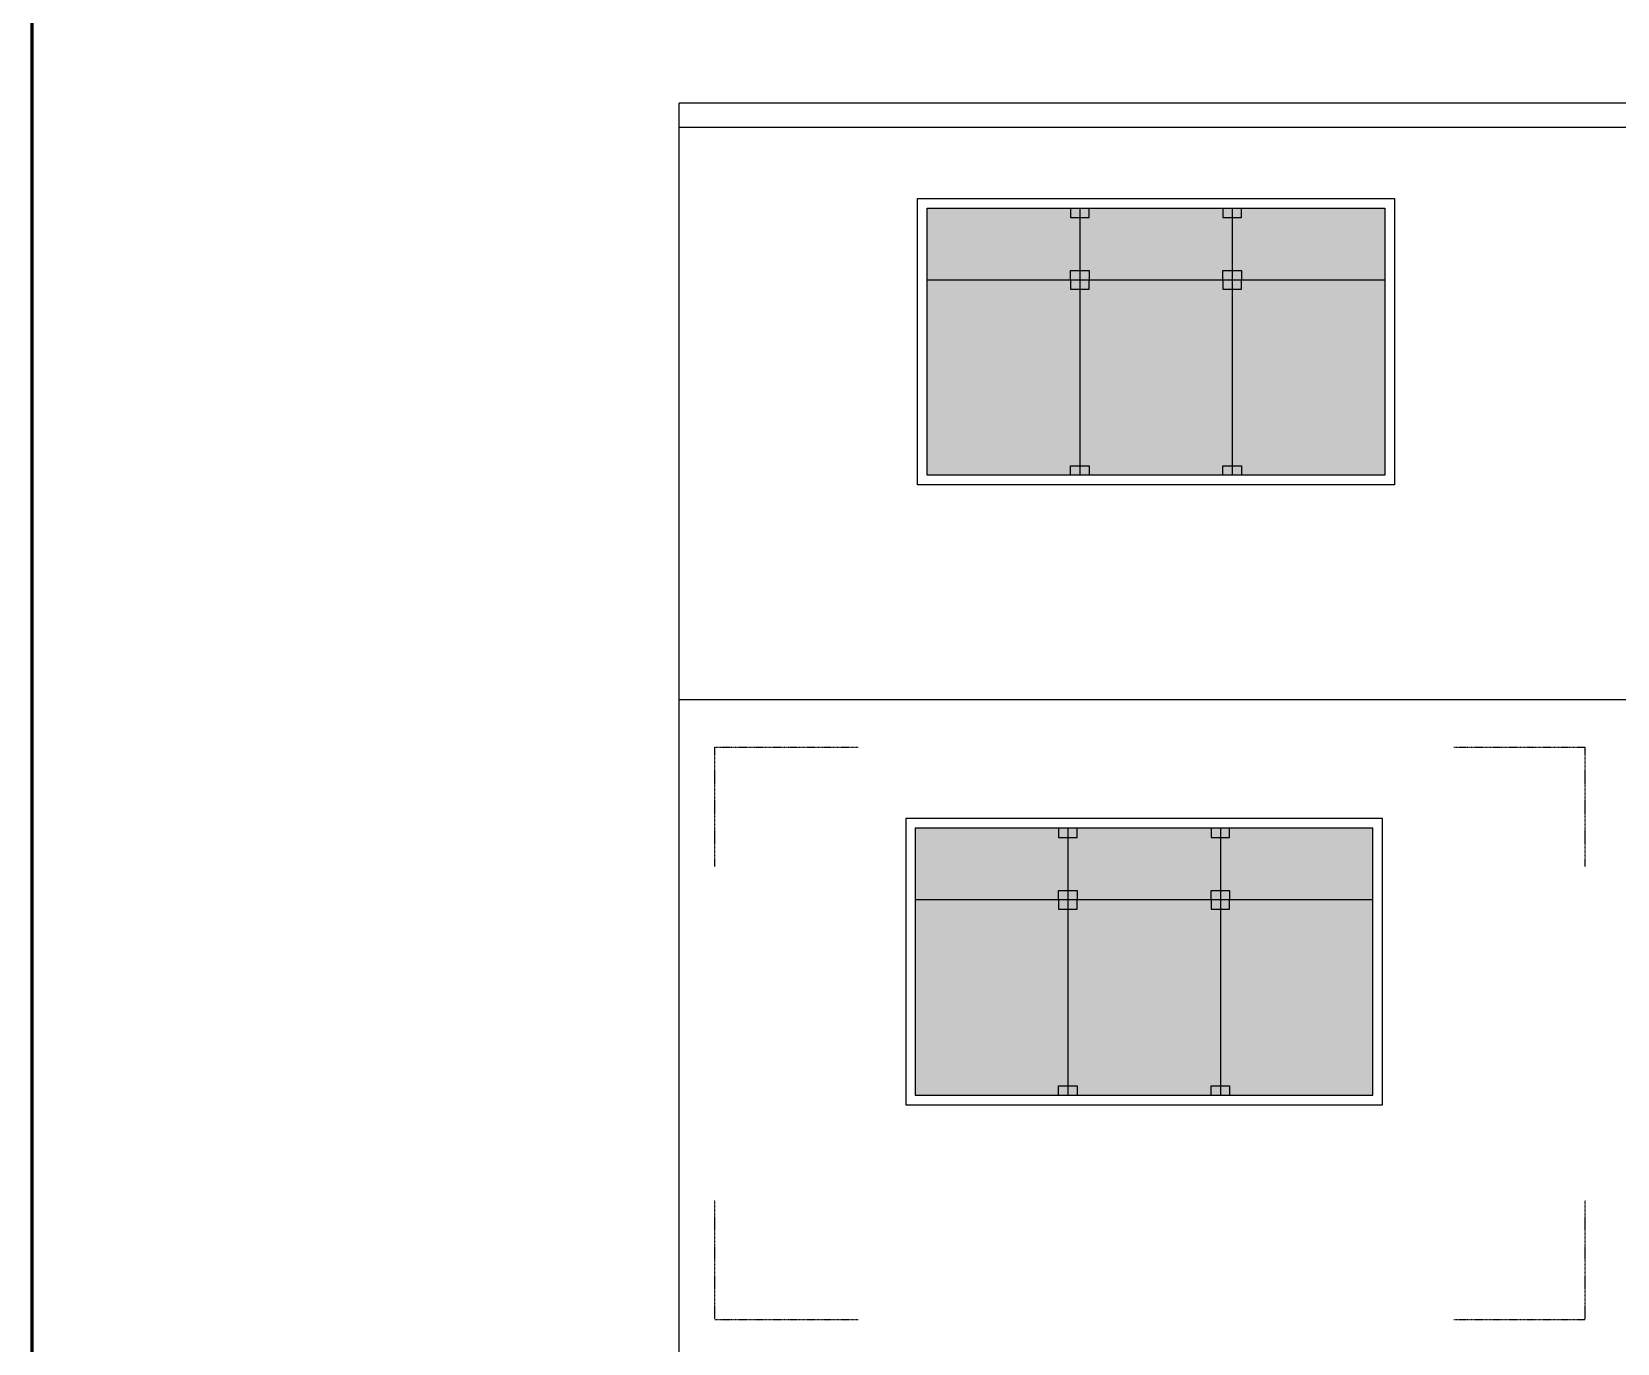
# Model space of a CAD drawing. Header units: millimetres. Extents: x -249630 to 95394, y -188036 to 109963.
# Drawn here: x -100853 to -92539, y 87060 to 93935 of the extents above; entities that cross this region are included whole.
import ezdxf

# ---------------------------------------------------------------- set-up
doc = ezdxf.new("R2010")
doc.units = ezdxf.units.MM
doc.linetypes.add('DASHED2', pattern=[9.525, 6.35, -3.175])
for name, color, linetype in [('04', 4, 'Continuous'), ('05', 5, 'Continuous'), ('Layer1', 2, 'Continuous'), ('Layer8', 8, 'Continuous'), ('SOMBRA', 252, 'Continuous'), ('VEREDA', 1, 'Continuous')]:
    doc.layers.add(name, color=color, linetype=linetype)
doc.layers.add('MUROS', color=6, linetype='Continuous', lineweight=60)

msp = doc.modelspace()

# ---------------------------------------------------------------- hatches: boundary and pattern name
at = {"layer": 'SOMBRA'}
h = msp.add_hatch(color=8, dxfattribs=at)
h.set_gradient(color1=(122, 133, 132), one_color=1, tint=1, name='INVCURVED')
h.paths.add_polyline_path([(-95357.461, 93009.848), (-96157.461, 93009.848), (-96157.461, 91609.848), (-95357.461, 91609.848)])
h.paths.add_polyline_path([(-94557.461, 93009.848), (-95357.461, 93009.848), (-95357.461, 91609.848), (-94557.461, 91609.848)])
h.paths.add_polyline_path([(-93757.461, 93009.848), (-94557.461, 93009.848), (-94557.461, 91609.848), (-93757.461, 91609.848)])
h = msp.add_hatch(color=8, dxfattribs=at)
h.set_gradient(color1=(122, 133, 132), one_color=1, tint=1, name='INVCURVED')
h.paths.add_polyline_path([(-95419.961, 89759.848), (-96219.961, 89759.848), (-96219.961, 88359.848), (-95419.961, 88359.848)])
h.paths.add_polyline_path([(-94619.961, 89759.848), (-95419.961, 89759.848), (-95419.961, 88359.848), (-94619.961, 88359.848)])
h.paths.add_polyline_path([(-93819.961, 89759.848), (-94619.961, 89759.848), (-94619.961, 88359.848), (-93819.961, 88359.848)])

# ---------------------------------------------------------------- linework, layer by layer
at = {"layer": '04'}
msp.add_line((-97457.461, 90434.848), (-87769.961, 90434.848), dxfattribs=at)
at = {"layer": '05'}
msp.add_line((-97457.461, 83684.848), (-97457.461, 90434.848), dxfattribs=at)
at = {"layer": 'Layer1'}
for p, q in [((-87769.961, 93559.848), (-97457.461, 93559.848)), ((-97457.461, 93434.848), (-92557.461, 93434.848)), ((-96207.461, 91559.848), (-96207.461, 93059.848)), ((-96207.461, 93059.848), (-93707.461, 93059.848)), ((-93707.461, 93059.848), (-93707.461, 91559.848)), ((-93707.461, 91559.848), (-96207.461, 91559.848)), ((-93769.961, 89809.848), (-96269.961, 89809.848)), ((-96269.961, 89809.848), (-96269.961, 88309.848)), ((-93769.961, 88309.848), (-93769.961, 89809.848)), ((-96269.961, 88309.848), (-93769.961, 88309.848))]:
    msp.add_line(p, q, dxfattribs=at)
for points in [[(-97457.461, 93434.848), (-97457.461, 93559.848)], [(-97457.461, 93434.848), (-88894.961, 93434.848)], [(-97457.461, 90434.848), (-97457.461, 93434.848)], [(-92557.461, 93434.848), (-88894.961, 93434.848)]]:
    msp.add_lwpolyline(points, dxfattribs=at)
at = {"layer": 'Layer8', "linetype": 'DASHED2', "ltscale": 0.025}
for points in [[(-97269.961, 90184.848), (-96519.961, 90184.848)], [(-97269.961, 89559.848), (-97269.961, 90184.848)], [(-93394.961, 90184.848), (-92707.461, 90184.848)], [(-92707.461, 89559.848), (-92707.461, 90184.848)], [(-97269.961, 87184.848), (-97269.961, 87809.848)], [(-97269.961, 87184.848), (-97269.961, 87809.848)], [(-92707.461, 87184.848), (-92707.461, 87809.848)], [(-97269.961, 87184.848), (-96519.961, 87184.848)], [(-97269.961, 87184.848), (-96519.961, 87184.848)], [(-93394.961, 87184.848), (-92707.461, 87184.848)]]:
    msp.add_lwpolyline(points, dxfattribs=at)
at = {"layer": 'MUROS'}
msp.add_lwpolyline([(-100852.68, 72463.418), (-44521.546, 72463.418), (-44521.546, 109963.418), (-100852.68, 109963.418)], close=True, dxfattribs=at)
at = {"layer": 'VEREDA'}
for p, q in [((-96157.461, 91609.848), (-96157.461, 93009.848)), ((-96157.461, 93009.848), (-93757.461, 93009.848)), ((-93757.461, 93009.848), (-93757.461, 91609.848)), ((-96157.461, 92634.848), (-93757.461, 92634.848)), ((-93757.461, 91609.848), (-96157.461, 91609.848)), ((-93819.961, 89759.848), (-96219.961, 89759.848)), ((-96219.961, 89759.848), (-96219.961, 88359.848)), ((-93819.961, 88359.848), (-93819.961, 89759.848)), ((-93819.961, 89384.848), (-96219.961, 89384.848)), ((-96219.961, 88359.848), (-93819.961, 88359.848))]:
    msp.add_line(p, q, dxfattribs=at)
for points in [[(-95406.211, 93009.848), (-95406.211, 92961.098), (-95308.711, 92961.098), (-95308.711, 93009.848)], [(-95357.461, 93009.848), (-95357.461, 91609.848)], [(-94606.211, 93009.848), (-94606.211, 92961.098), (-94508.711, 92961.098), (-94508.711, 93009.848)], [(-94557.461, 93009.848), (-94557.461, 91609.848)], [(-95406.211, 92634.848), (-95406.211, 92683.598), (-95308.711, 92683.598), (-95308.711, 92634.848)], [(-95406.211, 92634.848), (-95406.211, 92586.098), (-95308.711, 92586.098), (-95308.711, 92634.848)], [(-94606.211, 92634.848), (-94606.211, 92683.598), (-94508.711, 92683.598), (-94508.711, 92634.848)], [(-94606.211, 92634.848), (-94606.211, 92586.098), (-94508.711, 92586.098), (-94508.711, 92634.848)], [(-95406.211, 91609.848), (-95406.211, 91658.598), (-95308.711, 91658.598), (-95308.711, 91609.848)], [(-94606.211, 91609.848), (-94606.211, 91658.598), (-94508.711, 91658.598), (-94508.711, 91609.848)], [(-95468.711, 89759.848), (-95468.711, 89711.098), (-95371.211, 89711.098), (-95371.211, 89759.848)], [(-95419.961, 89759.848), (-95419.961, 88359.848)], [(-94668.711, 89759.848), (-94668.711, 89711.098), (-94571.211, 89711.098), (-94571.211, 89759.848)], [(-94619.961, 89759.848), (-94619.961, 88359.848)], [(-95468.711, 89384.848), (-95468.711, 89433.598), (-95371.211, 89433.598), (-95371.211, 89384.848)], [(-95468.711, 89384.848), (-95468.711, 89336.098), (-95371.211, 89336.098), (-95371.211, 89384.848)], [(-94668.711, 89384.848), (-94668.711, 89433.598), (-94571.211, 89433.598), (-94571.211, 89384.848)], [(-94668.711, 89384.848), (-94668.711, 89336.098), (-94571.211, 89336.098), (-94571.211, 89384.848)], [(-95468.711, 88359.848), (-95468.711, 88408.598), (-95371.211, 88408.598), (-95371.211, 88359.848)], [(-94668.711, 88359.848), (-94668.711, 88408.598), (-94571.211, 88408.598), (-94571.211, 88359.848)]]:
    msp.add_lwpolyline(points, dxfattribs=at)

doc.saveas('drawing.dxf')
